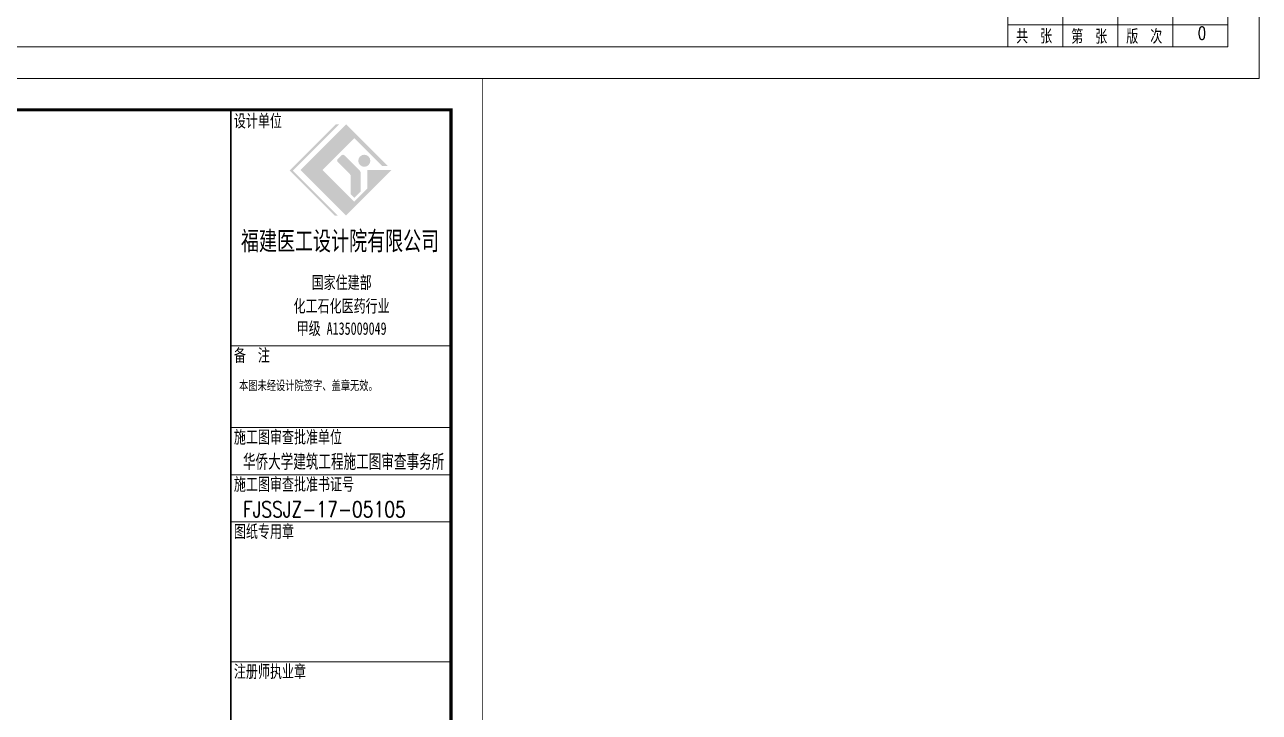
# Model space of a CAD drawing. Extents: x 959592 to 1105020, y -295412 to 379724.
# Drawn here: x 1004450 to 1043702, y 246220 to 268078 of the extents above; entities that cross this region are included whole.
import ezdxf

# ---------------------------------------------------------------- set-up
doc = ezdxf.new("R2010")
doc.units = 0
doc.header["$LTSCALE"] = 1000
doc.header["$MEASUREMENT"] = 0
doc.layers.add('DIMENSION', color=3, linetype='CONTINUOUS')
doc.layers.add('S_HOLESHADE', color=7, linetype='CONTINUOUS')
doc.layers.add('FRAME', color=3, linetype='CONTINUOUS', lineweight=5)
doc.layers.add('PUB_TEXT', color=7, linetype='CONTINUOUS', lineweight=5)
doc.styles.add('_HZTXT', font='TXT', dxfattribs={"width": 0.8, "bigfont": 'HZTXT'})
doc.styles.add('FRAME', font='simhei.ttf', dxfattribs={"width": 0.7})
doc.styles.add('黑体', font='simhei.ttf', dxfattribs={"width": 0.7})

# ---------------------------------------------------------------- blocks, each defined once
blk = doc.blocks.new('BW-1067390', base_point=(-180810, -1732))
at = {"layer": 'FRAME'}
for p, q in [((-96710, -1732), (-96710, 57668)), ((-104710, 56668), (-104710, -732)), ((-97710, -732), (-97710, 56668)), ((-102960, 2368), (-102960, -732)), ((-101210, 1368), (-101210, -732)), ((-99460, 1368), (-99460, -732)), ((-97710, -32), (-104710, -32)), ((-178310, -732), (-97710, -732)), ((-180810, -1732), (-96710, -1732))]:
    blk.add_line(p, q, dxfattribs=at)
at = {"layer": 'FRAME', "style": 'FRAME', "width": 0.7}
for s, p in [('共  张', (-104442, -579)), ('第  张', (-102690, -589)), ('版  次', (-100940, -586))]:
    blk.add_text(s, height=400, dxfattribs=at).set_placement(p)
blk = doc.blocks.new('BW-43091906', base_point=(-152259, 7688))
at = {"layer": 'FRAME'}
h = blk.add_hatch(color=256, dxfattribs=at)
h.paths.add_polyline_path([(-97941, 46776), (-96933, 47785), (-96051, 46904), (-95871, 46904), (-97194, 48226), (-98644, 46776), (-97194, 45326), (-95744, 46776), (-96520, 46776), (-96520, 46180), (-96933, 45767)], flags=0)
edge = h.paths.add_edge_path(flags=0)
edge.add_arc((-97115, 46588), 69.1, 0, 45, ccw=False)
edge.add_line((-97046, 46588), (-97046, 46005))
edge.add_line((-97046, 46005), (-96929, 45888))
edge.add_line((-96929, 45888), (-96731, 46087))
edge.add_line((-96731, 46087), (-96731, 46698))
edge.add_arc((-96800, 46698), 69.1, 360, 405)
edge.add_line((-96751, 46746), (-97245, 47240))
edge.add_arc((-97293, 47191), 69.1, 45, 135)
edge.add_line((-97342, 47240), (-97457, 47125))
edge.add_arc((-97408, 47076), 69.1, 135, 225)
edge.add_line((-97457, 47028), (-97066, 46637))
edge = h.paths.add_edge_path(flags=0)
edge.add_arc((-96614, 47069), 192, 360, 540)
edge.add_arc((-96614, 47069), 192, 180, 360)
h.paths.add_polyline_path([(-97553, 45326), (-97455, 45326), (-98887, 46757), (-97418, 48226), (-97515, 48226), (-98984, 46757)], flags=0)
for p, q in [((-93859, 41188), (-100859, 41188)), ((-93859, 38588), (-100859, 38588)), ((-93859, 37088), (-100859, 37088)), ((-93859, 35588), (-100859, 35588)), ((-93859, 31138), (-100859, 31138))]:
    blk.add_line(p, q, dxfattribs=at)
for points, const_width in [([(-152259, 49688), (-152259, 7688), (-92859, 7688), (-92859, 49688)], 20), ([(-149759, 48688), (-149759, 8688), (-93859, 8688), (-93859, 48688)], 100)]:
    blk.add_lwpolyline(points, close=True, dxfattribs=dict(at, const_width=const_width))
at = {"layer": 'FRAME', "const_width": 50}
blk.add_lwpolyline([(-100859, 48688), (-100859, 8688)], dxfattribs=at)
at = {"layer": 'FRAME'}
for s, insert, char_height, width, attachment_point, style in [('设计单位', (-100759, 48538), 400, 2368.14, 1, 'FRAME'), ('福建医工设计院有限公司', (-97384, 44489), 600, 9859.32, 5, 'FRAME'), ('国家住建部', (-97335, 43179), 400, 2944.75, 5, 'FRAME'), ('化工石化医药行业', (-97335, 42430), 400, 4781.36, 5, 'FRAME'), ('甲级 A135009049', (-97335, 41715), 400, 4439.66, 5, 'FRAME'), ('备  注', (-100759, 41088), 400, 1758.31, 1, 'FRAME'), ('本图未经设计院签字、盖章无效。', (-100596, 39745), 300, 6524.24, 7, '黑体'), ('施工图审查批准单位', (-100759, 38488), 400, 5412.54, 1, 'FRAME'), ('施工图审查批准书证号', (-100759, 36988), 400, 6008.14, 1, 'FRAME'), ('图纸专用章', (-100759, 35488), 400, 2928.14, 1, 'FRAME'), ('注册师执业章', (-100759, 31038), 400, 3554.58, 1, 'FRAME')]:
    blk.add_mtext(s, dxfattribs=dict(at, insert=insert, char_height=char_height, width=width, attachment_point=attachment_point, style=style))
blk = doc.blocks.new('BW-43173463', base_point=(31168.899037, 16388.83329))
at = {"layer": 'PUB_TEXT', "style": '_HZTXT', "width": 0.8}
for s, p in [('华侨大学建筑工程施工图审查事务所', (29736.451232, 44143.183116)), ('FJSSJZ-17-05105', (29736.451232, 42643.183116))]:
    blk.add_text(s, height=500, dxfattribs=at).set_placement(p)

msp = doc.modelspace()

# ---------------------------------------------------------------- block references
at = {"layer": 'DIMENSION'}
for name, p in [('BW-43091906', (959601.634, 224371.777)), ('BW-43173463', (1012821.415, 226170.747))]:
    msp.add_blockref(name, p, dxfattribs=at)
at = {"layer": 'S_HOLESHADE'}
msp.add_blockref('BW-1067390', (959601.634, 266371.777), dxfattribs=at)

# ---------------------------------------------------------------- texts
at = {"layer": 'PUB_TEXT', "style": '_HZTXT', "width": 0.8}
msp.add_text('0', height=400, dxfattribs=at).set_placement((1041740.812, 267609.736))

doc.saveas('drawing.dxf')
